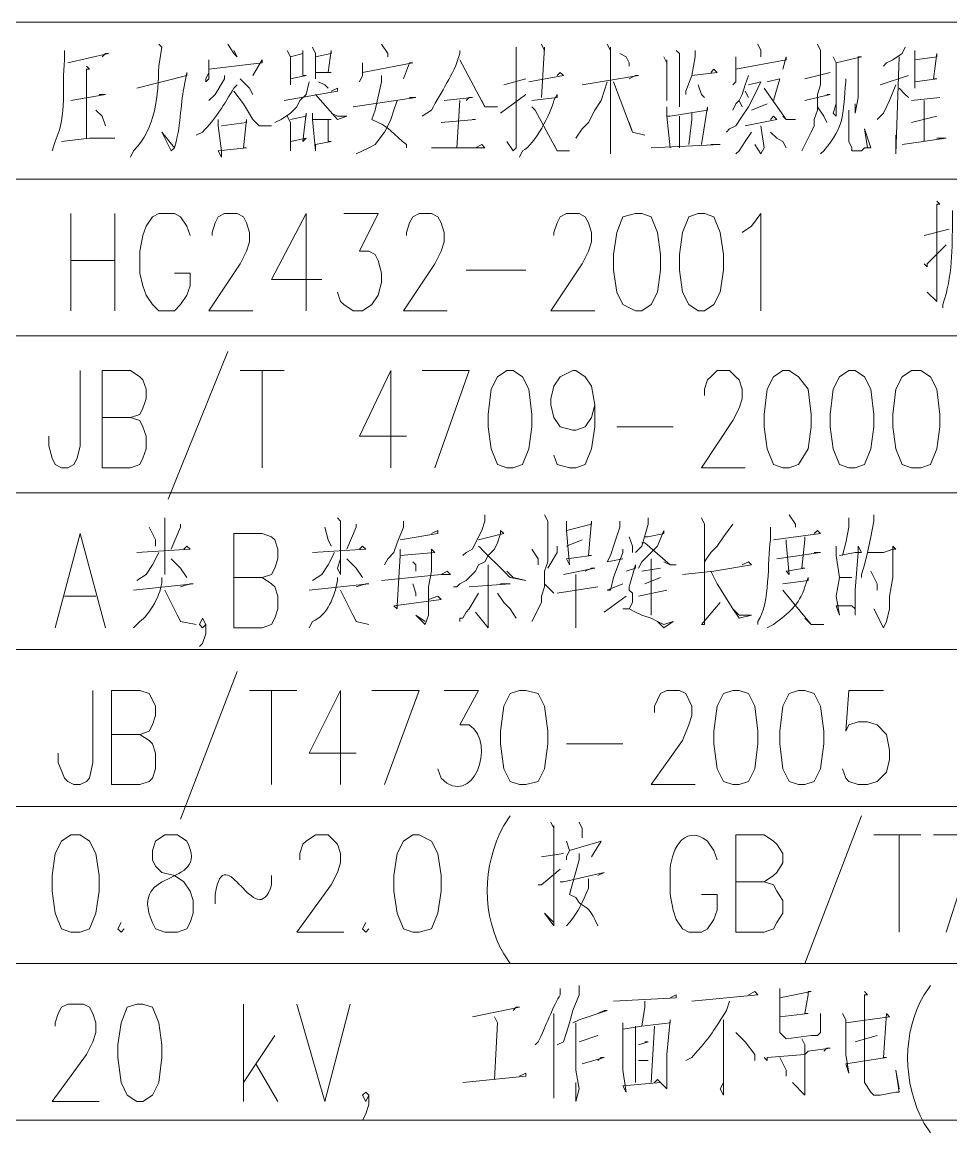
# Model space of a CAD drawing. Header units: millimetres. Extents: x 0 to 819, y 0 to 1152.
# Drawn here: x 626.3 to 679.6, y 832.3 to 896 of the extents above; entities that cross this region are included whole.
import ezdxf

# ---------------------------------------------------------------- set-up
doc = ezdxf.new("R2010")
doc.units = ezdxf.units.MM
doc.layers.add('1', color=7, linetype='Continuous')

msp = doc.modelspace()

# ---------------------------------------------------------------- linework, layer by layer
at = {"layer": '1', "color": 0, "lineweight": 9}
for points in [[(819, 896.001732), (569.34, 896.001732)], [(638.1, 894.741732), (638.46, 894.201732), (638.64, 894.021732), (638.46, 894.381732)], [(646.92, 894.741732), (647.28, 894.201732), (647.28, 894.021732)], [(656.1, 894.741732), (656.28, 894.381732), (656.28, 894.561732), (656.1, 891.681732)], [(659.88, 894.741732), (660.06, 894.381732), (660.06, 894.561732), (660.06, 888.441732), (660.06, 889.521732)], [(668.52, 894.741732), (668.7, 894.381732), (668.7, 894.021732)], [(671.94, 894.741732), (672.12, 894.381732), (672.12, 894.201732), (672.12, 893.121732), (672.12, 892.401732), (671.94, 891.861732), (671.94, 891.501732), (671.94, 890.961732), (671.76, 890.421732), (671.76, 890.061732), (671.58, 889.701732), (671.4, 889.341732), (671.04, 888.621732)], [(628.92, 893.661732), (631.26, 894.201732), (631.08, 894.201732), (630.9, 894.021732)], [(641.52, 894.381732), (641.7, 894.021732), (641.7, 893.661732), (641.7, 892.401732), (641.7, 892.761732), (642.6, 892.941732), (642.42, 892.941732), (642.42, 894.381732), (642.42, 894.201732), (641.7, 894.021732)], [(642.96, 894.561732), (643.14, 894.201732), (643.14, 892.761732), (643.14, 893.121732), (644.04, 893.121732), (643.86, 893.121732), (644.04, 894.381732), (644.04, 894.201732), (643.14, 894.021732)], [(654.66, 894.561732), (654.66, 894.201732), (654.66, 889.161732), (654.66, 888.801732), (654.48, 888.621732), (654.12, 889.161732), (654.48, 888.621732)], [(660.6, 894.201732), (660.96, 894.021732), (661.14, 893.661732), (661.14, 893.481732)], [(663.12, 894.021732), (663.3, 893.661732), (663.3, 893.841732), (663.3, 891.501732), (663.3, 892.401732)], [(663.84, 894.381732), (664.02, 894.201732), (664.02, 894.201732), (664.02, 891.141732), (664.02, 891.861732)], [(664.92, 894.381732), (664.92, 894.021732), (664.74, 892.941732), (664.38, 892.041732), (664.38, 891.861732)], [(667.26, 894.021732), (667.26, 893.481732), (667.26, 892.941732), (667.26, 892.581732), (667.08, 892.401732)], [(667.26, 893.301732), (670.14, 893.841732), (670.14, 894.021732), (669.96, 893.301732)], [(672.84, 894.021732), (673.02, 893.661732), (673.02, 890.601732), (672.84, 890.781732), (673.02, 891.321732)], [(673.02, 893.661732), (674.46, 894.021732), (674.28, 894.021732), (674.28, 893.841732), (674.28, 891.681732), (674.1, 890.781732), (674.1, 891.321732)], [(676.98, 894.561732), (676.8, 894.201732), (676.26, 893.841732), (675.9, 893.661732), (675.72, 893.481732)], [(676.62, 894.021732), (676.44, 888.441732), (676.44, 888.981732), (676.44, 889.521732)], [(677.52, 894.381732), (677.52, 893.841732), (677.52, 892.221732)], [(677.52, 892.581732), (678.78, 892.761732), (678.6, 892.761732), (678.78, 894.201732), (678.78, 894.021732), (677.52, 893.841732)], [(630, 893.481732), (630.18, 893.301732), (630, 893.301732), (630, 889.341732)], [(637.02, 893.841732), (637.02, 893.481732), (637.02, 893.121732), (637.02, 892.761732), (636.84, 892.581732), (636.84, 892.761732), (637.02, 893.121732)], [(637.02, 893.301732), (640.08, 893.661732), (640.08, 893.841732), (639.54, 892.941732)], [(645.84, 893.661732), (645.84, 893.301732), (645.84, 892.941732), (645.66, 892.581732)], [(645.84, 893.121732), (648.72, 893.661732), (648.54, 893.661732), (648.18, 892.761732)], [(651.42, 893.841732), (652.86, 891.141732), (653.58, 891.141732), (652.86, 891.141732), (652.68, 891.501732)], [(637.92, 892.941732), (637.92, 892.761732), (637.38, 891.861732), (637.02, 891.501732)], [(638.82, 892.761732), (639.36, 892.221732), (639.54, 891.861732), (639.36, 892.221732)], [(653.94, 892.401732), (655.2, 892.761732)], [(655.38, 892.581732), (657.36, 892.941732), (657.18, 893.121732), (657, 892.941732)], [(658.44, 892.401732), (661.68, 892.941732), (661.5, 892.941732), (661.14, 892.761732)], [(664.74, 892.941732), (666.18, 893.121732), (666, 893.301732), (665.82, 893.121732)], [(667.98, 892.941732), (667.8, 892.401732), (667.62, 891.861732), (667.44, 891.501732), (667.26, 891.321732), (667.08, 890.961732)], [(669.06, 892.581732), (669.78, 892.761732), (669.78, 892.761732), (669.42, 891.501732)], [(671.22, 892.761732), (672.66, 893.121732)], [(677.16, 892.941732), (675.54, 892.401732)], [(642.78, 892.581732), (642.6, 891.861732), (642.24, 891.501732), (642.06, 891.141732), (641.7, 890.781732), (641.16, 890.421732), (640.8, 890.241732)], [(641.34, 891.501732), (644.4, 892.041732), (644.4, 892.221732), (644.04, 892.041732)], [(643.32, 892.581732), (643.68, 892.401732), (643.86, 892.221732)], [(659.88, 892.581732), (659.52, 891.501732), (659.52, 891.501732), (659.16, 890.961732), (658.8, 890.241732), (658.44, 889.881732), (658.08, 889.341732)], [(660.24, 892.581732), (661.32, 889.701732), (662.04, 889.521732), (661.32, 889.701732), (661.14, 890.241732)], [(665.1, 892.401732), (665.28, 891.861732), (665.46, 891.681732)], [(667.98, 892.401732), (668.7, 892.581732), (668.7, 892.581732), (668.34, 891.861732), (667.98, 891.141732), (667.62, 890.601732), (667.26, 890.061732), (666.9, 889.881732), (666.72, 889.701732)], [(668.88, 892.221732), (670.14, 890.421732), (670.68, 890.421732), (670.68, 890.421732), (670.14, 890.421732), (669.96, 890.601732)], [(676.44, 892.401732), (676.08, 891.501732), (675.72, 890.781732), (675.36, 890.421732)], [(676.62, 892.221732), (676.98, 891.861732), (677.16, 891.681732)], [(629.1, 891.501732), (631.08, 891.861732), (631.08, 891.861732), (630.72, 891.861732)], [(638.46, 892.041732), (639, 891.321732), (639.54, 890.421732), (639.9, 890.061732), (640.62, 890.061732), (639.9, 890.061732), (639.54, 890.421732)], [(643.14, 891.861732), (644.4, 890.421732), (644.94, 890.601732), (644.4, 890.601732), (644.04, 890.781732)], [(645.3, 891.141732), (648.9, 891.681732), (648.72, 891.681732), (648.54, 891.681732)], [(647.82, 891.501732), (647.64, 890.961732), (647.46, 890.421732), (647.28, 890.061732), (647.1, 889.701732), (646.56, 888.981732), (646.2, 888.801732), (645.48, 888.441732)], [(650.52, 891.501732), (652.14, 891.681732), (651.96, 891.681732), (651.78, 891.501732)], [(651.42, 891.501732), (651.24, 888.801732)], [(653.76, 890.781732), (655.2, 891.861732)], [(667.44, 891.501732), (667.62, 891.141732)], [(667.8, 892.041732), (667.98, 891.681732)], [(671.22, 891.501732), (672.66, 891.861732), (672.48, 891.861732), (672.48, 891.861732)], [(677.34, 891.501732), (678.96, 891.681732)], [(678.06, 891.501732), (678.06, 889.161732)], [(630.54, 890.961732), (630.9, 890.601732), (631.08, 890.061732)], [(655.56, 891.141732), (655.74, 890.961732), (657, 888.621732), (657.72, 888.621732), (657, 888.621732), (656.82, 888.981732)], [(663.3, 891.141732), (663.3, 890.601732), (663.48, 888.801732)], [(663.3, 890.601732), (663.48, 890.601732), (665.64, 890.961732), (665.64, 891.141732), (665.28, 888.981732)], [(669.06, 891.321732), (668.16, 890.961732)], [(671.94, 891.141732), (672.3, 890.601732), (672.48, 890.241732)], [(673.74, 890.961732), (673.74, 890.781732), (673.74, 890.601732), (673.74, 889.161732), (673.92, 888.801732), (673.92, 888.621732), (674.46, 888.621732), (674.64, 888.801732), (675, 888.801732), (674.64, 889.881732), (674.82, 888.801732)], [(637.56, 890.421732), (637.56, 890.061732), (637.74, 888.621732), (637.74, 888.261732), (637.56, 888.621732), (639.18, 888.801732), (639, 888.801732), (639.18, 890.421732), (639.18, 890.241732), (637.74, 890.061732)], [(641.52, 890.601732), (641.7, 890.241732), (641.7, 889.521732), (641.7, 888.621732), (641.7, 889.161732), (642.6, 889.341732), (642.42, 889.161732), (642.6, 890.781732), (642.6, 890.601732), (641.7, 890.421732)], [(642.96, 890.781732), (642.96, 890.421732), (643.14, 888.621732), (643.14, 888.981732), (644.04, 889.161732), (643.86, 889.161732), (643.86, 890.421732), (644.04, 890.421732), (642.96, 890.421732)], [(650.34, 890.241732), (652.32, 890.421732), (652.14, 890.421732), (652.14, 890.421732)], [(664.02, 890.601732), (664.02, 890.421732), (664.02, 888.801732)], [(664.74, 890.781732), (664.74, 890.421732), (664.56, 888.981732)], [(667.8, 890.061732), (669.6, 890.421732), (669.42, 890.601732), (669.24, 890.421732)], [(678.78, 890.601732), (677.34, 890.241732)], [(668.16, 889.701732), (667.8, 889.161732), (667.44, 888.621732), (667.26, 888.441732)], [(668.7, 890.061732), (668.7, 890.061732), (668.88, 888.801732), (668.7, 888.441732), (668.34, 888.981732), (668.7, 888.441732)], [(669.24, 889.701732), (669.6, 889.341732), (669.96, 889.161732), (670.14, 888.801732)], [(628.56, 889.161732), (630.18, 889.341732), (631.62, 889.341732), (631.26, 889.341732)], [(649.8, 888.801732), (652.86, 888.801732), (652.68, 888.981732), (652.32, 888.801732)], [(662.4, 888.801732), (666.36, 888.981732), (665.82, 888.981732)], [(676.8, 888.981732), (679.32, 889.341732), (679.14, 889.341732), (678.78, 889.341732)], [(819, 887.001732), (569.34, 887.001732)], [(678.78, 885.741732), (678.78, 885.741732), (678.96, 885.561732), (678.78, 885.561732), (678.78, 880.521732), (678.78, 879.981732), (678.24, 880.521732)], [(629.1, 879.441732), (629.1, 885.021732)], [(631.62, 885.021732), (631.62, 879.441732)], [(635.94, 883.761732), (635.76, 884.301732), (635.4, 884.841732), (635.04, 885.021732), (634.14, 885.021732), (633.78, 884.841732), (633.42, 884.301732), (633.24, 883.761732), (633.06, 882.861732), (633.06, 881.601732), (633.24, 880.881732), (633.42, 880.341732), (633.78, 879.801732), (634.14, 879.441732), (635.04, 879.441732), (635.4, 879.801732), (635.76, 880.341732), (635.94, 880.881732), (635.94, 881.601732), (635.04, 881.601732)], [(637.2, 883.761732), (637.2, 883.941732), (637.38, 884.481732), (637.56, 884.841732), (637.92, 885.021732), (638.64, 885.021732), (639, 884.841732), (639.18, 884.481732), (639.36, 883.941732), (639.36, 883.401732), (639.18, 882.861732), (638.82, 882.141732), (637.02, 879.441732), (639.54, 879.441732)], [(642.6, 885.021732), (640.62, 881.241732), (643.5, 881.241732)], [(642.6, 885.021732), (642.6, 879.441732)], [(644.76, 885.021732), (646.74, 885.021732), (645.66, 882.861732), (646.2, 882.861732), (646.56, 882.681732), (646.74, 882.321732), (646.92, 881.601732), (646.92, 881.061732), (646.74, 880.341732), (646.38, 879.801732), (645.84, 879.441732), (645.3, 879.441732), (644.76, 879.801732), (644.58, 879.981732), (644.4, 880.521732)], [(648.36, 883.761732), (648.36, 883.941732), (648.54, 884.481732), (648.72, 884.841732), (649.08, 885.021732), (649.8, 885.021732), (650.16, 884.841732), (650.34, 884.481732), (650.52, 883.941732), (650.52, 883.401732), (650.34, 882.861732), (649.98, 882.141732), (648.18, 879.441732), (650.7, 879.441732)], [(656.82, 883.761732), (656.82, 883.941732), (657, 884.481732), (657.18, 884.841732), (657.54, 885.021732), (658.26, 885.021732), (658.62, 884.841732), (658.8, 884.481732), (658.98, 883.941732), (658.98, 883.401732), (658.8, 882.861732), (658.44, 882.141732), (656.64, 879.441732), (659.16, 879.441732)], [(661.5, 885.021732), (660.78, 884.841732), (660.42, 883.941732), (660.24, 882.681732), (660.24, 881.781732), (660.42, 880.521732), (660.78, 879.801732), (661.5, 879.441732), (661.86, 879.441732), (662.4, 879.801732), (662.76, 880.521732), (662.94, 881.781732), (662.94, 882.681732), (662.76, 883.941732), (662.4, 884.841732), (661.86, 885.021732), (661.5, 885.021732)], [(665.1, 885.021732), (664.56, 884.841732), (664.2, 883.941732), (664.02, 882.681732), (664.02, 881.781732), (664.2, 880.521732), (664.56, 879.801732), (665.1, 879.441732), (665.46, 879.441732), (666, 879.801732), (666.36, 880.521732), (666.54, 881.781732), (666.54, 882.681732), (666.36, 883.941732), (666, 884.841732), (665.46, 885.021732), (665.1, 885.021732)], [(667.62, 883.941732), (668.16, 884.301732), (668.7, 885.021732), (668.7, 879.441732)], [(678.06, 883.761732), (679.5, 884.121732)], [(678.06, 882.141732), (678.24, 881.961732), (678.24, 882.141732), (679.32, 883.221732)], [(629.1, 882.321732), (631.62, 882.321732)], [(651.78, 881.781732), (655.2, 881.781732)], [(819, 878.001732), (569.34, 878.001732)], [(638.1, 877.101732), (634.68, 868.641732)], [(629.64, 876.021732), (629.64, 871.701732), (629.46, 870.981732), (629.28, 870.621732), (628.92, 870.441732), (628.56, 870.441732), (628.2, 870.621732), (628.02, 870.981732), (627.84, 871.701732), (627.84, 872.241732)], [(630.9, 870.441732), (630.9, 876.021732), (632.52, 876.021732), (633.06, 875.661732), (633.24, 875.481732), (633.42, 874.941732), (633.42, 874.401732), (633.24, 873.861732), (633.06, 873.501732), (632.52, 873.321732), (630.9, 873.321732)], [(638.82, 876.021732), (641.34, 876.021732)], [(640.08, 876.021732), (640.08, 870.441732)], [(647.46, 876.021732), (645.66, 872.241732), (648.36, 872.241732)], [(647.46, 876.021732), (647.46, 870.441732)], [(649.26, 876.021732), (651.96, 876.021732), (649.98, 870.441732)], [(654.12, 876.021732), (653.58, 875.661732), (653.22, 874.941732), (653.04, 873.501732), (653.04, 872.781732), (653.22, 871.521732), (653.58, 870.621732), (654.12, 870.441732), (654.48, 870.441732), (655.02, 870.621732), (655.38, 871.521732), (655.56, 872.781732), (655.56, 873.501732), (655.38, 874.941732), (655.02, 875.661732), (654.48, 876.021732), (654.12, 876.021732)], [(659.16, 874.041732), (658.98, 873.321732), (658.62, 872.781732), (658.08, 872.601732), (657.9, 872.601732), (657.18, 872.781732), (656.82, 873.321732), (656.64, 874.041732), (656.64, 874.401732), (656.82, 875.121732), (657.18, 875.661732), (657.9, 876.021732), (658.08, 876.021732), (658.62, 875.661732), (658.98, 875.121732), (659.16, 874.041732), (659.16, 872.781732), (658.98, 871.521732), (658.62, 870.621732), (658.08, 870.441732), (657.72, 870.441732), (657, 870.621732), (656.82, 871.161732)], [(665.46, 874.581732), (665.46, 874.941732), (665.64, 875.481732), (665.82, 875.661732), (666.18, 876.021732), (666.9, 876.021732), (667.26, 875.661732), (667.44, 875.481732), (667.62, 874.941732), (667.62, 874.401732), (667.44, 873.861732), (667.08, 873.141732), (665.28, 870.441732), (667.8, 870.441732)], [(669.96, 876.021732), (669.42, 875.661732), (669.06, 874.941732), (668.88, 873.501732), (668.88, 872.781732), (669.06, 871.521732), (669.42, 870.621732), (669.96, 870.441732), (670.32, 870.441732), (670.86, 870.621732), (671.4, 871.521732), (671.58, 872.781732), (671.58, 873.501732), (671.4, 874.941732), (670.86, 875.661732), (670.32, 876.021732), (669.96, 876.021732)], [(673.74, 876.021732), (673.2, 875.661732), (672.84, 874.941732), (672.66, 873.501732), (672.66, 872.781732), (672.84, 871.521732), (673.2, 870.621732), (673.74, 870.441732), (674.1, 870.441732), (674.64, 870.621732), (675, 871.521732), (675.18, 872.781732), (675.18, 873.501732), (675, 874.941732), (674.64, 875.661732), (674.1, 876.021732), (673.74, 876.021732)], [(677.34, 876.021732), (676.8, 875.661732), (676.44, 874.941732), (676.26, 873.501732), (676.26, 872.781732), (676.44, 871.521732), (676.8, 870.621732), (677.34, 870.441732), (677.88, 870.441732), (678.42, 870.621732), (678.78, 871.521732), (678.96, 872.781732), (678.96, 873.501732), (678.78, 874.941732), (678.42, 875.661732), (677.88, 876.021732), (677.34, 876.021732)], [(632.52, 873.321732), (633.06, 873.141732), (633.24, 872.781732), (633.42, 872.241732), (633.42, 871.521732), (633.24, 870.981732), (633.06, 870.621732), (632.52, 870.441732), (630.9, 870.441732)], [(660.42, 872.781732), (663.66, 872.781732)], [(819, 869.001732), (569.34, 869.001732)], [(634.5, 867.561732), (634.5, 867.381732), (634.5, 864.321732), (634.5, 864.681732), (634.5, 865.221732)], [(644.4, 867.561732), (644.58, 867.381732), (644.58, 864.321732), (644.4, 864.681732), (644.58, 865.221732)], [(648.18, 867.381732), (648.18, 867.021732), (647.82, 866.121732), (647.64, 865.581732), (647.28, 865.221732), (647.1, 864.861732)], [(652.86, 867.741732), (652.86, 867.381732), (652.68, 866.841732), (652.5, 866.481732), (652.14, 865.761732), (651.78, 865.581732), (651.6, 865.401732)], [(656.28, 867.741732), (656.46, 867.381732), (656.46, 867.201732), (656.46, 865.041732), (656.28, 864.501732), (656.28, 864.141732), (656.28, 863.601732), (656.1, 863.061732), (656.1, 862.701732), (655.92, 862.341732), (655.74, 861.981732), (655.56, 861.621732)], [(657.54, 867.381732), (657.54, 866.841732), (657.72, 864.861732), (657.54, 865.221732), (658.98, 865.401732), (658.8, 865.401732), (658.98, 867.381732), (658.98, 867.201732), (657.54, 866.841732)], [(660.6, 867.381732), (660.6, 867.021732), (660.24, 865.941732), (660.06, 865.401732), (659.88, 865.041732), (660.78, 865.221732)], [(662.22, 867.561732), (662.22, 867.201732), (661.86, 865.941732), (661.5, 865.581732)], [(665.28, 867.561732), (665.46, 867.201732), (665.46, 861.441732), (665.28, 861.441732), (666.36, 862.701732)], [(670.32, 867.741732), (670.68, 867.201732), (670.68, 867.021732)], [(673.74, 867.561732), (673.74, 867.021732), (673.56, 866.121732), (673.38, 865.401732)], [(675.18, 867.741732), (675.18, 867.381732), (675, 866.481732), (674.82, 865.581732), (674.64, 864.861732), (674.46, 864.321732), (674.46, 864.141732)], [(628.2, 861.261732), (629.64, 866.661732), (631.08, 861.261732)], [(633.6, 867.021732), (633.96, 866.301732), (633.96, 865.941732)], [(635.4, 867.201732), (635.4, 867.021732), (634.86, 865.761732)], [(638.46, 861.261732), (638.46, 866.661732), (640.08, 866.661732), (640.62, 866.481732), (640.8, 866.301732), (640.98, 865.761732), (640.98, 865.221732), (640.8, 864.681732), (640.62, 864.321732), (640.08, 864.141732), (638.46, 864.141732)], [(643.68, 867.021732), (643.86, 866.301732), (644.04, 865.941732)], [(645.48, 867.201732), (645.48, 867.021732), (644.94, 865.761732)], [(648, 866.301732), (650.16, 866.661732), (650.16, 866.841732), (650.16, 866.841732), (649.8, 866.661732)], [(652.5, 866.301732), (653.94, 866.661732), (653.76, 866.841732), (653.76, 866.661732), (653.58, 866.121732), (653.4, 865.761732), (653.04, 865.401732), (652.86, 865.041732), (652.5, 864.861732), (652.32, 864.501732), (651.96, 864.141732), (651.78, 863.961732), (651.42, 863.781732), (651.24, 863.601732), (651.06, 863.601732)], [(662.04, 866.481732), (662.22, 866.481732), (663.12, 866.661732), (663.12, 866.841732), (662.76, 865.941732), (662.4, 865.581732), (661.86, 865.041732), (661.68, 864.681732)], [(667.08, 867.201732), (666.54, 866.481732), (666.18, 865.941732), (665.82, 865.581732), (665.46, 865.041732)], [(669.42, 866.301732), (672.12, 866.661732), (671.94, 866.841732), (671.76, 866.661732)], [(657.54, 865.941732), (658.44, 866.301732)], [(661.14, 866.481732), (661.32, 865.941732), (661.32, 865.581732)], [(661.86, 866.121732), (662.04, 866.121732), (663.48, 864.861732), (663.84, 864.861732), (663.48, 864.861732), (663.12, 865.041732)], [(670.14, 866.301732), (670.14, 866.121732), (670.32, 864.321732), (670.14, 864.501732), (671.22, 864.681732), (671.04, 864.681732), (671.22, 866.301732), (671.22, 866.481732)], [(632.88, 865.581732), (635.94, 865.761732), (635.76, 865.941732), (635.58, 865.761732)], [(634.14, 865.581732), (633.78, 864.861732), (633.42, 864.321732), (632.88, 863.961732)], [(642.96, 865.581732), (646.02, 865.761732), (645.84, 865.941732), (645.66, 865.761732)], [(644.22, 865.581732), (643.86, 864.861732), (643.5, 864.321732), (642.96, 863.961732)], [(648, 865.761732), (648, 865.401732), (647.82, 862.521732), (647.82, 862.341732), (647.64, 862.521732), (650.34, 862.881732), (650.16, 863.061732), (649.62, 862.881732)], [(648, 865.401732), (649.98, 865.581732), (649.8, 865.761732), (649.8, 864.501732), (649.62, 863.601732), (649.62, 862.701732), (649.62, 861.981732), (649.44, 861.441732), (648.9, 861.981732), (649.44, 861.621732)], [(655.56, 865.761732), (655.92, 865.221732), (655.92, 865.041732), (655.92, 864.861732)], [(657, 865.941732), (657, 865.581732), (656.46, 864.681732)], [(660.78, 865.761732), (660.78, 865.581732), (660.24, 864.141732), (660.06, 863.421732), (659.88, 863.421732), (660.78, 863.781732)], [(669.6, 865.221732), (672.12, 865.581732), (671.94, 865.581732), (671.76, 865.581732)], [(673.02, 865.941732), (673.02, 865.401732), (673.2, 864.141732), (673.02, 863.061732), (673.2, 861.981732), (673.02, 862.521732), (673.92, 862.521732), (674.1, 862.341732), (674.1, 861.981732), (674.1, 863.421732), (674.28, 865.581732), (674.28, 865.941732), (674.46, 865.581732), (674.1, 865.581732), (673.2, 865.401732)], [(674.82, 865.581732), (675.72, 865.581732), (675.72, 865.581732), (676.26, 865.761732), (676.44, 865.761732), (676.26, 865.941732), (676.26, 865.041732), (676.26, 864.141732), (676.08, 863.061732), (676.08, 862.341732), (675.9, 861.621732), (675.72, 861.261732), (675.18, 862.341732), (675.72, 861.261732)], [(634.86, 865.221732), (635.4, 864.681732), (635.76, 864.141732)], [(644.94, 865.221732), (645.48, 864.681732), (645.84, 864.141732)], [(648.72, 865.041732), (648.9, 864.861732), (648.9, 864.501732)], [(653.04, 864.681732), (653.04, 861.261732), (652.32, 862.161732), (653.04, 861.261732)], [(653.04, 864.861732), (653.04, 864.681732)], [(657.36, 864.321732), (659.16, 864.681732), (658.98, 864.681732), (658.62, 864.501732)], [(660.96, 864.501732), (661.5, 864.681732), (661.5, 864.861732), (661.14, 863.601732), (661.14, 863.421732), (661.32, 863.241732), (661.32, 863.061732), (661.32, 862.701732), (661.14, 862.341732)], [(662.94, 864.681732), (661.86, 864.501732)], [(662.4, 865.221732), (662.4, 861.981732), (662.4, 862.341732), (662.4, 862.701732)], [(664.2, 864.321732), (666, 864.501732), (668.16, 864.861732), (667.98, 865.041732), (667.62, 864.861732)], [(640.08, 864.141732), (640.62, 863.781732), (640.8, 863.601732), (640.98, 863.061732), (640.98, 862.341732), (640.8, 861.801732), (640.62, 861.441732), (640.08, 861.261732), (638.46, 861.261732)], [(646.92, 863.961732), (650.34, 864.321732), (650.88, 864.321732), (650.7, 864.501732), (650.34, 864.321732)], [(658.08, 864.321732), (658.08, 861.261732), (658.08, 861.981732)], [(662.04, 863.781732), (662.94, 864.141732)], [(665.82, 864.501732), (666.18, 863.781732), (667.08, 862.341732), (667.44, 861.801732), (668.16, 861.981732), (667.44, 861.981732)], [(673.2, 864.141732), (673.92, 864.141732)], [(675, 864.501732), (675.36, 863.781732), (675.36, 863.601732), (675.36, 863.421732)], [(632.7, 863.421732), (636.12, 863.781732), (635.94, 863.781732), (635.4, 863.601732)], [(634.5, 863.421732), (635.4, 861.621732), (636.3, 861.441732), (635.4, 861.621732), (635.22, 861.981732)], [(642.78, 863.421732), (646.2, 863.781732), (646.02, 863.781732), (645.48, 863.601732)], [(644.58, 863.421732), (645.48, 861.621732), (646.2, 861.441732), (645.48, 861.621732), (645.3, 861.981732)], [(648.72, 863.781732), (648.9, 863.241732), (648.9, 863.061732)], [(651.96, 863.601732), (654.3, 863.781732), (654.12, 863.781732), (653.76, 863.781732)], [(656.28, 863.781732), (656.64, 863.421732), (656.82, 863.241732)], [(657, 863.241732), (659.34, 863.601732)], [(663.3, 863.421732), (661.68, 863.061732)], [(669.96, 863.421732), (669.96, 863.421732), (671.58, 861.441732), (672.3, 861.441732), (672.3, 861.441732), (671.58, 861.441732), (671.22, 861.801732)], [(628.74, 863.061732), (630.54, 863.061732)], [(652.5, 863.241732), (651.96, 862.341732), (651.78, 862.161732), (651.6, 861.801732), (651.42, 861.801732), (651.42, 861.621732)], [(653.58, 863.241732), (653.94, 862.701732), (654.3, 862.341732), (654.66, 861.801732)], [(659.7, 862.161732), (660.96, 863.061732)], [(660.78, 862.341732), (661.14, 862.341732), (661.5, 862.161732), (661.86, 861.981732), (662.4, 861.801732), (662.76, 861.621732), (663.12, 861.261732), (663.66, 861.621732), (663.12, 861.441732), (662.76, 861.621732)], [(667.08, 862.341732), (667.44, 861.981732)], [(636.84, 861.441732), (636.66, 861.261732), (636.48, 861.441732), (636.66, 861.801732), (636.84, 861.441732), (636.84, 860.901732), (636.66, 860.361732), (636.48, 860.181732)], [(819, 860.001732), (600.48, 860.001732)], [(638.64, 858.741732), (635.4, 850.281732)], [(630.36, 857.661732), (630.36, 853.521732), (630.18, 852.621732), (630, 852.441732), (629.64, 852.261732), (629.28, 852.261732), (628.92, 852.441732), (628.74, 852.621732), (628.38, 853.521732), (628.38, 854.061732)], [(631.44, 852.261732), (631.44, 857.661732), (633.06, 857.661732), (633.6, 857.481732), (633.78, 857.121732), (633.96, 856.761732), (633.96, 856.221732), (633.78, 855.681732), (633.6, 855.321732), (633.06, 855.141732), (631.44, 855.141732)], [(639.36, 857.661732), (642.06, 857.661732)], [(640.62, 857.661732), (640.62, 852.261732)], [(644.58, 857.661732), (642.78, 854.061732), (645.48, 854.061732)], [(644.58, 857.661732), (644.58, 852.261732)], [(646.38, 857.661732), (649.08, 857.661732), (647.1, 852.261732)], [(654.84, 857.661732), (654.3, 857.481732), (653.94, 856.761732), (653.76, 855.321732), (653.76, 854.601732), (653.94, 853.161732), (654.3, 852.441732), (654.84, 852.261732), (655.2, 852.261732), (655.92, 852.441732), (656.28, 853.161732), (656.46, 854.601732), (656.46, 855.321732), (656.28, 856.761732), (655.92, 857.481732), (655.2, 857.661732), (654.84, 857.661732)], [(662.58, 856.401732), (662.58, 856.761732), (662.76, 857.121732), (662.94, 857.481732), (663.3, 857.661732), (664.02, 857.661732), (664.38, 857.481732), (664.56, 857.121732), (664.74, 856.761732), (664.74, 856.221732), (664.56, 855.681732), (664.2, 854.781732), (662.4, 852.261732), (664.92, 852.261732)], [(667.08, 857.661732), (666.54, 857.481732), (666.18, 856.761732), (666, 855.321732), (666, 854.601732), (666.18, 853.161732), (666.54, 852.441732), (667.08, 852.261732), (667.44, 852.261732), (667.98, 852.441732), (668.34, 853.161732), (668.52, 854.601732), (668.52, 855.321732), (668.34, 856.761732), (667.98, 857.481732), (667.44, 857.661732), (667.08, 857.661732)], [(670.86, 857.661732), (670.32, 857.481732), (669.96, 856.761732), (669.78, 855.321732), (669.78, 854.601732), (669.96, 853.161732), (670.32, 852.441732), (670.86, 852.261732), (671.22, 852.261732), (671.76, 852.441732), (672.12, 853.161732), (672.3, 854.601732), (672.3, 855.321732), (672.12, 856.761732), (671.76, 857.481732), (671.22, 857.661732), (670.86, 857.661732)], [(675.72, 857.661732), (673.74, 857.661732), (673.56, 855.321732), (673.74, 855.681732), (674.28, 855.861732), (674.82, 855.861732), (675.36, 855.681732), (675.9, 855.141732), (676.08, 854.241732), (676.08, 853.701732), (675.9, 852.981732), (675.36, 852.441732), (674.82, 852.261732), (674.28, 852.261732), (673.74, 852.441732), (673.56, 852.621732), (673.38, 853.161732)], [(633.06, 855.141732), (633.6, 854.781732), (633.78, 854.601732), (633.96, 854.061732), (633.96, 853.161732), (633.78, 852.621732), (633.6, 852.441732), (633.06, 852.261732), (631.44, 852.261732)], [(657.54, 854.601732), (660.78, 854.601732)], [(819, 851.001732), (569.34, 851.001732)], [(656.64, 850.101732), (656.82, 849.741732), (656.82, 849.921732), (656.82, 844.521732), (656.82, 844.341732), (656.82, 844.161732), (656.28, 844.881732), (656.82, 844.341732)], [(658.26, 850.101732), (658.44, 849.741732), (658.44, 849.381732), (658.44, 849.201732)], [(674.46, 850.461732), (671.22, 842.001732)], [(629.1, 849.381732), (628.56, 849.021732), (628.2, 848.301732), (628.02, 847.041732), (628.02, 846.141732), (628.2, 844.881732), (628.56, 843.981732), (629.1, 843.801732), (629.64, 843.801732), (630.18, 843.981732), (630.54, 844.881732), (630.72, 846.141732), (630.72, 847.041732), (630.54, 848.301732), (630.18, 849.021732), (629.64, 849.381732), (629.1, 849.381732)], [(642.24, 847.941732), (642.24, 848.301732), (642.42, 848.841732), (642.6, 849.021732), (643.14, 849.381732), (643.86, 849.381732), (644.22, 849.021732), (644.4, 848.841732), (644.58, 848.301732), (644.58, 847.761732), (644.4, 847.221732), (644.04, 846.501732), (642.06, 843.801732), (644.76, 843.801732)], [(648.72, 849.381732), (648.18, 849.021732), (647.82, 848.301732), (647.64, 847.041732), (647.64, 846.141732), (647.82, 844.881732), (648.18, 843.981732), (648.72, 843.801732), (649.08, 843.801732), (649.8, 843.981732), (650.16, 844.881732), (650.34, 846.141732), (650.34, 847.041732), (650.16, 848.301732), (649.8, 849.021732), (649.08, 849.381732), (648.72, 849.381732)], [(657.54, 849.021732), (657.72, 848.481732), (657.54, 848.121732), (657.54, 847.941732), (657.54, 847.941732)], [(657.72, 848.481732), (659.52, 849.021732), (659.52, 849.021732), (658.98, 848.121732)], [(667.26, 843.801732), (667.26, 849.381732), (668.88, 849.381732), (669.42, 849.021732), (669.6, 848.841732), (669.96, 848.301732), (669.96, 847.761732), (669.6, 847.221732), (669.42, 847.041732), (668.88, 846.681732), (667.26, 846.681732)], [(675.18, 849.381732), (677.88, 849.381732)], [(676.62, 849.381732), (676.62, 843.801732)], [(678.6, 849.381732), (681.12, 849.381732), (679.32, 843.801732)], [(656.1, 848.121732), (657.36, 848.301732)], [(655.92, 846.501732), (656.1, 846.501732), (657.18, 847.401732)], [(657.18, 846.681732), (657.36, 846.681732), (657.36, 846.681732), (659.7, 847.221732), (659.34, 847.041732)], [(668.88, 846.681732), (669.42, 846.501732), (669.6, 846.141732), (669.96, 845.601732), (669.96, 844.881732), (669.6, 844.341732), (669.42, 843.981732), (668.88, 843.801732), (667.26, 843.801732)], [(631.98, 844.341732), (631.8, 843.981732), (631.98, 843.801732), (632.16, 843.981732)], [(646.02, 844.341732), (645.84, 843.981732), (646.02, 843.801732), (646.2, 843.981732)], [(819, 842.001732), (569.34, 842.001732)], [(658.26, 840.741732), (658.26, 840.201732), (657.9, 839.301732), (657.72, 838.581732), (657.54, 838.041732), (657.36, 837.501732), (657, 837.321732)], [(669.78, 840.561732), (669.78, 840.021732), (669.78, 838.041732), (669.96, 837.861732), (669.96, 837.861732), (670.14, 837.681732), (671.58, 837.861732), (671.94, 837.861732), (672.12, 838.041732), (672.12, 838.221732), (672.12, 839.121732), (672.12, 838.041732)], [(660.24, 839.841732), (663.84, 840.021732), (663.84, 840.201732), (663.48, 840.021732)], [(662.04, 839.841732), (662.04, 839.481732), (661.86, 838.401732)], [(664.74, 839.841732), (668.52, 840.201732), (668.34, 840.381732), (667.98, 840.201732)], [(669.78, 840.021732), (671.58, 840.381732), (671.4, 840.381732), (671.4, 840.201732), (671.22, 839.121732), (671.4, 839.121732), (669.78, 838.941732)], [(674.64, 840.381732), (674.82, 840.201732), (674.64, 840.201732), (674.64, 835.161732), (675, 834.621732), (675.18, 834.441732), (675.54, 834.441732), (676.44, 834.621732), (676.62, 834.621732), (676.44, 835.881732), (676.62, 834.801732)], [(628.2, 838.401732), (628.2, 838.581732), (628.38, 839.121732), (628.56, 839.481732), (628.92, 839.661732), (629.82, 839.661732), (630.18, 839.481732), (630.36, 839.121732), (630.54, 838.581732), (630.54, 838.041732), (630.36, 837.501732), (630, 836.781732), (628.02, 834.081732), (630.72, 834.081732)], [(632.88, 839.661732), (632.34, 839.481732), (631.98, 838.581732), (631.8, 837.321732), (631.8, 836.601732), (631.98, 835.161732), (632.34, 834.441732), (632.88, 834.081732), (633.24, 834.081732), (633.78, 834.441732), (634.14, 835.161732), (634.32, 836.601732), (634.32, 837.321732), (634.14, 838.581732), (633.78, 839.481732), (633.24, 839.661732), (632.88, 839.661732)], [(639, 834.081732), (639, 839.661732)], [(642.06, 839.661732), (643.68, 834.081732), (645.12, 839.661732)], [(652.14, 838.941732), (654.84, 839.481732), (654.66, 839.481732), (654.48, 839.301732)], [(657.9, 838.581732), (658.26, 838.761732), (659.88, 839.301732), (659.7, 839.301732), (659.34, 839.121732)], [(653.4, 838.941732), (653.58, 838.581732), (653.4, 835.341732)], [(656.82, 839.121732), (656.82, 834.261732), (656.82, 834.801732), (656.82, 835.161732)], [(658.08, 838.581732), (658.08, 835.881732), (658.26, 834.801732), (658.08, 834.081732), (658.08, 835.161732)], [(662.94, 835.161732), (663.3, 834.801732), (663.3, 834.981732), (663.3, 836.781732), (663.48, 838.761732), (663.48, 838.581732), (661.86, 838.401732), (660.78, 838.221732)], [(660.78, 838.581732), (660.78, 838.221732), (660.78, 835.881732), (660.96, 834.621732), (660.78, 834.981732), (662.94, 835.161732), (662.76, 835.341732), (662.58, 835.161732)], [(666.54, 838.761732), (666.54, 834.801732), (666.54, 834.441732), (666.36, 834.801732), (666.54, 835.161732)], [(673.38, 839.121732), (673.56, 838.761732), (673.56, 838.041732), (673.56, 836.781732), (673.74, 835.701732), (673.56, 836.241732), (675.9, 836.601732), (675.72, 836.601732), (675.9, 839.121732), (676.08, 838.941732), (673.56, 838.581732)], [(661.5, 838.401732), (661.5, 835.161732)], [(662.58, 838.401732), (662.4, 835.161732)], [(668.34, 836.421732), (668.34, 836.781732), (667.8, 837.501732), (667.26, 838.041732)], [(640.8, 837.861732), (639, 835.161732)], [(658.26, 837.501732), (659.34, 837.861732)], [(661.68, 837.321732), (662.22, 837.501732), (662.22, 837.501732), (662.04, 837.501732)], [(671.04, 837.681732), (671.22, 837.321732), (671.22, 835.341732), (671.22, 834.621732), (671.22, 834.441732), (670.5, 835.161732), (671.22, 834.441732), (671.22, 834.621732)], [(674.1, 837.501732), (675.36, 837.861732)], [(668.88, 836.601732), (669.06, 836.421732), (669.06, 836.601732), (671.22, 836.781732), (671.4, 836.961732), (672.66, 837.141732), (672.48, 837.141732), (672.3, 836.961732)], [(639.72, 836.241732), (640.98, 834.081732)], [(658.44, 836.241732), (659.7, 836.601732), (659.52, 836.601732), (659.34, 836.421732)], [(661.68, 836.421732), (662.22, 836.421732), (662.04, 836.421732), (662.04, 836.421732)], [(669.78, 836.601732), (670.14, 835.881732), (670.14, 835.521732)], [(651.6, 835.161732), (655.2, 835.521732), (655.2, 835.701732), (654.84, 835.521732)], [(646.2, 834.441732), (646.02, 834.081732), (645.84, 834.441732), (646.02, 834.621732), (646.2, 834.441732), (646.2, 833.901732), (646.02, 833.361732), (645.84, 833.001732)], [(819, 833.001732), (569.34, 833.001732)]]:
    msp.add_lwpolyline(points, dxfattribs=at)
for points, knots in [([(634.14, 894.741732), (634.14, 894.741732), (634.32, 894.561732), (634.32, 894.561732), (634.32, 894.561732), (634.32, 894.561732), (634.32, 894.561732), (634.32, 894.561732), (634.14, 893.481732), (634.14, 893.481732), (634.14, 891.861732), (633.96, 889.881732), (632.7, 888.621732), (632.7, 888.621732), (632.52, 888.261732), (632.52, 888.261732)], [0, 0, 0, 0, 1, 1, 1, 2, 2, 2, 3, 3, 3, 4, 4, 4, 5, 5, 5, 5]), ([(628.74, 894.381732), (628.74, 894.381732), (628.74, 893.841732), (628.74, 893.841732), (628.56, 892.221732), (628.92, 890.781732), (628.2, 889.161732), (628.2, 889.161732), (628.02, 888.621732), (628.02, 888.621732)], [0, 0, 0, 0, 1, 1, 1, 2, 2, 2, 3, 3, 3, 3]), ([(651.42, 894.381732), (651.42, 894.381732), (651.42, 894.201732), (651.42, 894.201732), (651.06, 892.941732), (650.34, 892.041732), (649.8, 890.961732), (649.8, 890.961732), (649.26, 890.601732), (649.26, 890.601732)], [0, 0, 0, 0, 1, 1, 1, 2, 2, 2, 3, 3, 3, 3]), ([(632.88, 892.221732), (632.88, 892.221732), (635.76, 892.941732), (635.76, 892.941732), (635.76, 892.941732), (635.76, 893.121732), (635.76, 893.121732), (635.76, 893.121732), (635.58, 892.221732), (635.58, 892.221732), (635.4, 891.321732), (635.4, 889.881732), (635.04, 888.801732), (635.04, 888.801732), (634.86, 888.621732), (634.86, 888.621732), (634.86, 888.621732), (634.32, 889.701732), (634.32, 889.701732), (634.32, 889.701732), (635.04, 888.801732), (635.04, 888.801732)], [0, 0, 0, 0, 1, 1, 1, 2, 2, 2, 3, 3, 3, 4, 4, 4, 5, 5, 5, 6, 6, 6, 7, 7, 7, 7]), ([(646.92, 892.941732), (646.92, 892.941732), (646.92, 892.581732), (646.92, 892.581732), (646.92, 892.581732), (646.56, 890.961732), (646.56, 890.961732), (646.56, 890.961732), (646.38, 890.421732), (646.38, 890.421732), (646.38, 890.421732), (646.74, 890.241732), (646.74, 890.241732), (647.28, 890.061732), (647.64, 889.521732), (648.36, 888.981732), (648.36, 888.981732), (648.36, 888.801732), (648.36, 888.801732)], [0, 0, 0, 0, 1, 1, 1, 2, 2, 2, 3, 3, 3, 4, 4, 4, 5, 5, 5, 6, 6, 6, 6]), ([(673.56, 892.761732), (673.56, 892.761732), (673.56, 892.581732), (673.56, 892.581732), (673.38, 890.781732), (673.56, 890.061732), (672.3, 888.621732), (672.3, 888.621732), (672.12, 888.441732), (672.12, 888.441732)], [0, 0, 0, 0, 1, 1, 1, 2, 2, 2, 3, 3, 3, 3]), ([(638.64, 892.401732), (638.64, 892.401732), (638.46, 892.221732), (638.46, 892.221732), (637.92, 891.321732), (637.38, 890.421732), (636.66, 889.701732), (636.66, 889.701732), (636.3, 889.521732), (636.3, 889.521732)], [0, 0, 0, 0, 1, 1, 1, 2, 2, 2, 3, 3, 3, 3]), ([(655.56, 891.501732), (655.56, 891.501732), (657, 891.681732), (657, 891.681732), (657, 891.681732), (657, 891.861732), (657, 891.861732), (657, 891.861732), (656.82, 891.501732), (656.82, 891.501732), (656.64, 890.781732), (655.74, 888.981732), (655.02, 888.621732), (655.02, 888.621732), (654.84, 888.261732), (654.84, 888.261732)], [0, 0, 0, 0, 1, 1, 1, 2, 2, 2, 3, 3, 3, 4, 4, 4, 5, 5, 5, 5]), ([(679.68, 885.201732), (679.68, 885.201732), (679.68, 884.661732), (679.68, 884.661732), (679.68, 883.041732), (679.68, 881.421732), (679.14, 879.801732), (679.14, 879.801732), (679.14, 879.621732), (679.14, 879.621732)], [0, 0, 0, 0, 1, 1, 1, 2, 2, 2, 3, 3, 3, 3]), ([(669.24, 867.021732), (669.24, 867.021732), (669.24, 866.301732), (669.24, 866.301732), (669.06, 865.041732), (669.24, 862.701732), (668.52, 861.621732), (668.52, 861.621732), (668.52, 861.441732), (668.52, 861.441732)], [0, 0, 0, 0, 1, 1, 1, 2, 2, 2, 3, 3, 3, 3]), ([(652.5, 865.941732), (652.5, 865.941732), (652.5, 865.941732), (652.5, 865.941732), (653.04, 865.401732), (653.76, 864.681732), (654.3, 864.141732), (654.3, 864.141732), (655.2, 863.961732), (655.2, 863.961732), (655.2, 863.961732), (654.48, 864.141732), (654.48, 864.141732), (654.48, 864.141732), (654.12, 864.501732), (654.12, 864.501732)], [0, 0, 0, 0, 1, 1, 1, 2, 2, 2, 3, 3, 3, 4, 4, 4, 5, 5, 5, 5]), ([(634.32, 864.141732), (634.32, 864.141732), (634.32, 863.961732), (634.32, 863.961732), (634.32, 863.241732), (633.6, 861.981732), (633.06, 861.621732), (633.06, 861.621732), (632.7, 861.261732), (632.7, 861.261732)], [0, 0, 0, 0, 1, 1, 1, 2, 2, 2, 3, 3, 3, 3]), ([(644.4, 864.141732), (644.4, 864.141732), (644.4, 863.961732), (644.4, 863.961732), (644.22, 863.061732), (643.86, 861.981732), (642.96, 861.621732), (642.96, 861.621732), (642.78, 861.261732), (642.78, 861.261732)], [0, 0, 0, 0, 1, 1, 1, 2, 2, 2, 3, 3, 3, 3]), ([(669.96, 863.781732), (669.96, 863.781732), (671.4, 863.961732), (671.4, 863.961732), (671.4, 863.961732), (671.4, 864.141732), (671.4, 864.141732), (671.4, 864.141732), (671.22, 863.601732), (671.22, 863.601732), (670.86, 862.521732), (670.32, 862.161732), (669.42, 861.441732), (669.42, 861.441732), (669.06, 861.261732), (669.06, 861.261732)], [0, 0, 0, 0, 1, 1, 1, 2, 2, 2, 3, 3, 3, 4, 4, 4, 5, 5, 5, 5]), ([(650.52, 857.661732), (650.52, 857.661732), (652.5, 857.661732), (652.5, 857.661732), (652.5, 857.661732), (651.42, 855.681732), (651.42, 855.681732), (651.42, 855.681732), (651.96, 855.681732), (651.96, 855.681732), (653.58, 854.601732), (652.14, 850.821732), (650.34, 852.621732), (650.34, 852.621732), (650.16, 853.161732), (650.16, 853.161732)], [0, 0, 0, 0, 1, 1, 1, 2, 2, 2, 3, 3, 3, 4, 4, 4, 5, 5, 5, 5]), ([(654.3, 850.461732), (654.3, 850.461732), (653.94, 849.921732), (653.94, 849.921732), (652.68, 847.581732), (652.68, 844.701732), (653.94, 842.541732), (653.94, 842.541732), (654.3, 842.001732), (654.3, 842.001732)], [0, 0, 0, 0, 1, 1, 1, 2, 2, 2, 3, 3, 3, 3]), ([(666.18, 847.941732), (666.18, 847.941732), (666, 848.481732), (666, 848.481732), (666, 848.481732), (665.64, 849.021732), (665.64, 849.021732), (664.2, 850.101732), (663.48, 848.301732), (663.48, 847.221732), (663.48, 847.221732), (663.48, 845.961732), (663.48, 845.961732), (663.48, 845.961732), (663.66, 845.061732), (663.66, 845.061732), (663.66, 845.061732), (663.84, 844.521732), (663.84, 844.521732), (663.84, 844.521732), (664.2, 843.981732), (664.2, 843.981732), (664.2, 843.981732), (664.56, 843.801732), (664.56, 843.801732), (664.56, 843.801732), (665.28, 843.801732), (665.28, 843.801732), (665.28, 843.801732), (665.64, 843.981732), (665.64, 843.981732), (665.64, 843.981732), (666, 844.521732), (666, 844.521732), (666, 844.521732), (666.18, 845.061732), (666.18, 845.061732), (666.18, 845.061732), (666.18, 845.961732), (666.18, 845.961732), (666.18, 845.961732), (665.28, 845.961732), (665.28, 845.961732)], [0, 0, 0, 0, 1, 1, 1, 2, 2, 2, 3, 3, 3, 4, 4, 4, 5, 5, 5, 6, 6, 6, 7, 7, 7, 8, 8, 8, 9, 9, 9, 10, 10, 10, 11, 11, 11, 12, 12, 12, 13, 13, 13, 14, 14, 14, 14]), ([(634.5, 849.381732), (634.5, 849.381732), (633.96, 849.021732), (633.96, 849.021732), (633.96, 849.021732), (633.78, 848.481732), (633.78, 848.481732), (633.78, 848.481732), (633.78, 847.941732), (633.78, 847.941732), (633.78, 847.941732), (633.96, 847.581732), (633.96, 847.581732), (633.96, 847.581732), (634.32, 847.221732), (634.32, 847.221732), (634.32, 847.221732), (635.04, 847.041732), (635.04, 847.041732), (635.04, 847.041732), (635.58, 846.681732), (635.58, 846.681732), (635.58, 846.681732), (635.94, 846.141732), (635.94, 846.141732), (635.94, 846.141732), (636.12, 845.601732), (636.12, 845.601732), (636.12, 845.601732), (636.12, 844.881732), (636.12, 844.881732), (636.12, 844.881732), (635.94, 844.341732), (635.94, 844.341732), (635.94, 844.341732), (635.76, 843.981732), (635.76, 843.981732), (635.76, 843.981732), (635.22, 843.801732), (635.22, 843.801732), (635.22, 843.801732), (634.5, 843.801732), (634.5, 843.801732), (634.5, 843.801732), (633.96, 843.981732), (633.96, 843.981732), (631.98, 847.761732), (637.2, 846.141732), (635.76, 849.021732), (635.76, 849.021732), (635.22, 849.381732), (635.22, 849.381732), (635.22, 849.381732), (634.5, 849.381732), (634.5, 849.381732)], [0, 0, 0, 0, 1, 1, 1, 2, 2, 2, 3, 3, 3, 4, 4, 4, 5, 5, 5, 6, 6, 6, 7, 7, 7, 8, 8, 8, 9, 9, 9, 10, 10, 10, 11, 11, 11, 12, 12, 12, 13, 13, 13, 14, 14, 14, 15, 15, 15, 16, 16, 16, 17, 17, 17, 18, 18, 18, 18]), ([(637.38, 845.421732), (637.38, 845.421732), (637.38, 845.961732), (637.38, 845.961732), (637.92, 849.381732), (639.72, 843.621732), (640.62, 846.501732), (640.62, 846.501732), (640.62, 847.041732), (640.62, 847.041732)], [0, 0, 0, 0, 1, 1, 1, 2, 2, 2, 3, 3, 3, 3]), ([(658.26, 848.301732), (658.26, 848.301732), (658.26, 847.941732), (658.26, 847.941732), (658.26, 847.941732), (657.72, 845.961732), (657.72, 845.961732), (657.72, 845.961732), (658.08, 845.781732), (658.08, 845.781732), (658.44, 845.061732), (658.62, 845.601732), (659.16, 844.521732), (659.16, 844.521732), (659.34, 844.161732), (659.34, 844.161732)], [0, 0, 0, 0, 1, 1, 1, 2, 2, 2, 3, 3, 3, 4, 4, 4, 5, 5, 5, 5]), ([(658.8, 846.861732), (658.8, 846.861732), (658.8, 846.321732), (658.8, 846.321732), (658.44, 845.421732), (658.26, 845.061732), (657.72, 844.341732), (657.72, 844.341732), (657.54, 844.161732), (657.54, 844.161732)], [0, 0, 0, 0, 1, 1, 1, 2, 2, 2, 3, 3, 3, 3]), ([(657.18, 840.561732), (657.18, 840.561732), (657.18, 840.201732), (657.18, 840.201732), (656.82, 839.661732), (656.28, 838.221732), (655.92, 837.501732), (655.92, 837.501732), (655.74, 837.321732), (655.74, 837.321732)], [0, 0, 0, 0, 1, 1, 1, 2, 2, 2, 3, 3, 3, 3]), ([(678.42, 840.741732), (678.42, 840.741732), (678.06, 840.201732), (678.06, 840.201732), (676.8, 838.041732), (676.8, 835.161732), (678.06, 832.821732), (678.06, 832.821732), (678.42, 832.281732), (678.42, 832.281732)], [0, 0, 0, 0, 1, 1, 1, 2, 2, 2, 3, 3, 3, 3]), ([(666.9, 839.841732), (666.9, 839.841732), (666.72, 839.301732), (666.72, 839.301732), (665.82, 837.861732), (665.82, 837.861732), (664.74, 836.601732), (664.74, 836.601732), (664.38, 836.421732), (664.38, 836.421732)], [0, 0, 0, 0, 1, 1, 1, 2, 2, 2, 3, 3, 3, 3])]:
    msp.add_open_spline(points, degree=3, knots=knots, dxfattribs=at)

doc.saveas('drawing.dxf')
